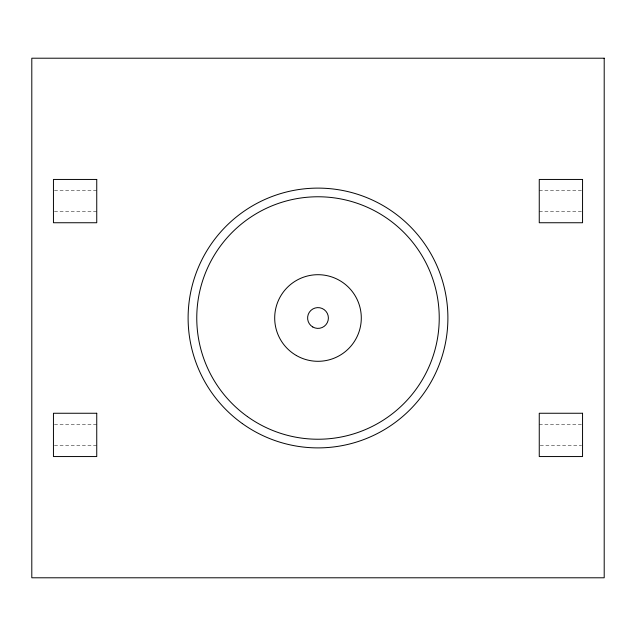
<?xml version="1.0" encoding="UTF-8"?>
<svg xmlns="http://www.w3.org/2000/svg" width="636" height="636" viewBox="0 0 636 636"><rect width="100%" height="100%" fill="white"/><g stroke="black" fill="none" stroke-linecap="round" stroke-linejoin="round"><path stroke-width="0.48" stroke-dasharray="3.18 2.39" d="M54.434 190.705L96.744 190.705M539.256 190.705L581.566 190.705M54.434 211.486L96.744 211.486M539.256 211.486L581.566 211.486M54.434 424.514L96.744 424.514M539.256 424.514L581.566 424.514M54.434 445.295L96.744 445.295M540.234 445.295L581.566 445.295"/><path stroke-width="0.95" d="M604.2 58.21L31.8 58.21L31.8 577.79L604.2 577.79L604.2 58.21M96.744 179.447L53.448 179.447L53.448 222.743L96.744 222.743L96.744 179.447M582.552 179.447L539.256 179.447L539.256 222.743L582.552 222.743L582.552 179.447M96.744 413.257L53.448 413.257L53.448 456.553L96.744 456.553L96.744 413.257M582.552 413.257L539.256 413.257L539.256 456.553L582.552 456.553L582.552 413.257M247.38 416.548A121.238 121.238 0 0 0 438.649 329.885A121.238 121.238 0 0 0 267.963 207.575A121.238 121.238 0 0 0 247.38 416.548M242.34 423.584A129.895 129.895 0 0 0 447.267 330.728A129.895 129.895 0 0 0 264.393 199.688A129.895 129.895 0 0 0 242.34 423.584M296.352 355.5A43.296 43.296 0 0 0 361.296 318A43.296 43.296 0 0 0 296.352 280.5A43.296 43.296 0 0 0 296.352 355.5M312.801 326.999A10.391 10.391 0 0 0 328.391 318A10.391 10.391 0 0 0 312.801 309.001A10.391 10.391 0 0 0 312.801 326.999"/></g></svg>
